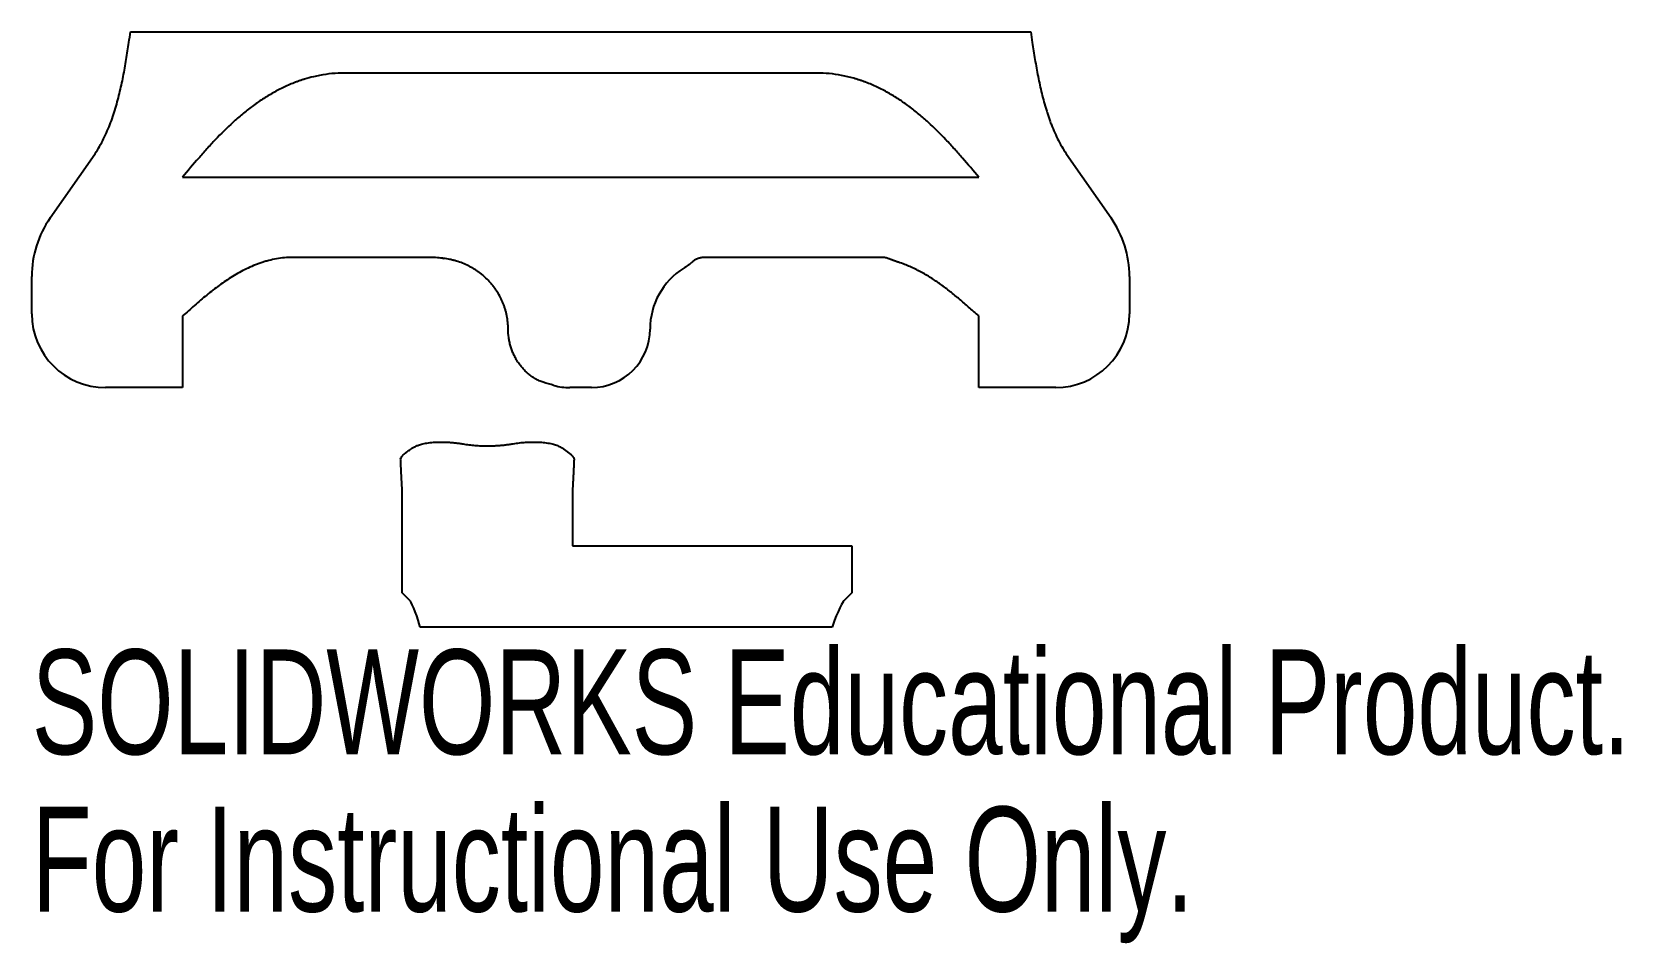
# Model space of a CAD drawing. Header units: millimetres. Extents: x -21 to 52.3, y -35.3 to 6.7.
import ezdxf

# ---------------------------------------------------------------- set-up
doc = ezdxf.new("R2010")
doc.units = ezdxf.units.MM
doc.styles.add('SLDTEXTSTYLE0', font='TXT', dxfattribs={"width": 0.7})

msp = doc.modelspace()

# ---------------------------------------------------------------- linework, layer by layer
at = {"color": 7, "linetype": 'Continuous', "lineweight": 25}
for p, q in [((-16.454, 6.7), (25.054, 6.7)), ((15.188, 4.8), (-6.588, 4.8)), ((-20.15, -1.881), (-18.199, 0.907)), ((26.799, 0.907), (28.75, -1.881)), ((-14.05, 0), (22.65, 0)), ((-2.713, -3.7), (-8.985, -3.7)), ((-2.058, -3.741), (-2.021, -3.745)), ((18.193, -3.7), (10.011, -3.7)), ((-21, -6.3), (-21, -4.576)), ((29.6, -4.576), (29.6, -6.3)), ((-14.05, -6.4), (-14.05, -9.7)), ((22.65, -9.7), (22.65, -6.4)), ((-14.05, -9.7), (-17.6, -9.7)), ((4.8, -9.7), (3.8, -9.7)), ((26.2, -9.7), (22.65, -9.7)), ((-3.931, -19.159), (-3.931, -14.324)), ((3.931, -14.324), (3.931, -17)), ((3.931, -17), (16.8, -17)), ((16.8, -17), (16.8, -19.159)), ((-3.548, -19.542), (-3.931, -19.159)), ((16.8, -19.159), (16.436, -19.523)), ((15.888, -20.75), (-3.097, -20.75))]:
    msp.add_line(p, q, dxfattribs=at)
for centre, radius, start, end in [((-16.3, -4.576), 4.7, 145, 180), ((24.9, -4.576), 4.7, 0, 35), ((10.8, -7), 3.3, 121.92013, 180), ((-17.6, -6.3), 3.4, 180, 270), ((26.2, -6.3), 3.4, 270, 0), ((4.8, -7), 2.7, 270, 0), ((3.8, -7), 2.7, 254.23056, 270)]:
    msp.add_arc(centre, radius, start, end, dxfattribs=at)
for points, degree, knots in [([(-18.199, 0.907), (-18.044, 1.128), (-17.904, 1.358), (-17.653, 1.829), (-17.485, 2.193), (-17.343, 2.568), (-17.253, 2.821), (-17.211, 2.949), (-17.131, 3.206), (-17.093, 3.335), (-17.022, 3.594), (-16.989, 3.723), (-16.894, 4.113), (-16.838, 4.374), (-16.734, 4.897), (-16.687, 5.159), (-16.6, 5.684), (-16.56, 5.947), (-16.498, 6.374), (-16.475, 6.537), (-16.454, 6.7)], 3, [0, 0, 0, 0, 0.000800554, 0.000800554, 0.001601109, 0.002001386, 0.002001386, 0.002401663, 0.002401663, 0.00280194, 0.00280194, 0.003202217, 0.003202217, 0.004002772, 0.004002772, 0.004803326, 0.004803326, 0.005603881, 0.005603881, 0.006099462, 0.006099462, 0.006099462, 0.006099462]), ([(25.054, 6.7), (25.075, 6.537), (25.098, 6.374), (25.159, 5.948), (25.2, 5.685), (25.287, 5.16), (25.334, 4.898), (25.437, 4.376), (25.493, 4.116), (25.588, 3.727), (25.655, 3.469), (25.729, 3.211), (25.789, 3.019), (25.81, 2.955), (25.852, 2.827), (25.874, 2.763), (25.919, 2.636), (25.965, 2.51), (26.063, 2.259), (26.196, 1.952), (26.315, 1.712), (26.504, 1.358), (26.644, 1.128), (26.799, 0.907)], 3, [0.000305881, 0.000305881, 0.000305881, 0.000305881, 0.000802939, 0.000802939, 0.001605878, 0.001605878, 0.002408818, 0.002408818, 0.003211757, 0.003211757, 0.003613227, 0.004014696, 0.004014696, 0.004215431, 0.004215431, 0.004416166, 0.004416166, 0.004616901, 0.004817635, 0.005219105, 0.005620575, 0.005620575, 0.006423514, 0.006423514, 0.006423514, 0.006423514]), ([(-6.588, 4.8), (-6.782, 4.8), (-7.166, 4.781), (-7.639, 4.712), (-8.059, 4.621), (-8.29, 4.557), (-8.474, 4.501), (-8.52, 4.486), (-8.612, 4.455), (-8.657, 4.44), (-8.748, 4.407), (-8.794, 4.391), (-9.019, 4.306), (-9.195, 4.23), (-9.54, 4.068), (-9.879, 3.893), (-10.286, 3.645), (-10.524, 3.484), (-10.682, 3.375), (-10.759, 3.319), (-10.914, 3.204), (-10.991, 3.146), (-11.218, 2.967), (-11.439, 2.783), (-11.939, 2.338), (-12.412, 1.867), (-12.929, 1.305), (-13.182, 1.018), (-13.557, 0.585), (-13.804, 0.293), (-14.05, 0)], 3, [0, 0, 0, 0, 0.000572817, 0.001145633, 0.001432042, 0.001861654, 0.001861654, 0.002004858, 0.002004858, 0.002148062, 0.002148062, 0.002291266, 0.002291266, 0.002864083, 0.002864083, 0.0034369, 0.004009716, 0.004296125, 0.004296125, 0.004582533, 0.004582533, 0.004868941, 0.004868941, 0.005441758, 0.005728166, 0.006873799, 0.007446616, 0.008019432, 0.008019432, 0.009165066, 0.009165066, 0.009165066, 0.009165066]), ([(22.65, 0), (22.404, 0.293), (22.157, 0.585), (21.782, 1.018), (21.529, 1.305), (21.012, 1.867), (20.471, 2.405), (19.966, 2.846), (19.742, 3.027), (19.591, 3.146), (19.514, 3.204), (19.359, 3.319), (19.282, 3.375), (19.124, 3.484), (18.886, 3.645), (18.479, 3.893), (18.14, 4.068), (17.795, 4.23), (17.619, 4.306), (17.394, 4.391), (17.348, 4.407), (17.257, 4.44), (17.212, 4.455), (17.12, 4.486), (17.028, 4.515), (16.844, 4.57), (16.612, 4.631), (16.239, 4.712), (15.766, 4.781), (15.382, 4.8), (15.188, 4.8)], 3, [0, 0, 0, 0, 0.001145633, 0.001145633, 0.00171845, 0.002291266, 0.0034369, 0.004009716, 0.004296125, 0.004296125, 0.004582533, 0.004582533, 0.004868941, 0.004868941, 0.005155349, 0.005728166, 0.006300983, 0.006300983, 0.006873799, 0.006873799, 0.007017003, 0.007017003, 0.007160208, 0.007160208, 0.007303412, 0.007446616, 0.007733024, 0.008019432, 0.008592249, 0.009165066, 0.009165066, 0.009165066, 0.009165066]), ([(-8.985, -3.7), (-9.109, -3.7), (-9.355, -3.712), (-9.718, -3.761), (-9.957, -3.813), (-10.135, -3.859), (-10.194, -3.876), (-10.312, -3.911), (-10.371, -3.93), (-10.488, -3.969), (-10.546, -3.99), (-10.66, -4.033), (-10.831, -4.1), (-11.109, -4.225), (-11.433, -4.392), (-11.643, -4.515), (-11.851, -4.643), (-11.954, -4.709), (-12.157, -4.846), (-12.258, -4.917), (-12.456, -5.061), (-12.652, -5.208), (-13.035, -5.514), (-13.315, -5.752), (-13.684, -6.074), (-13.867, -6.237), (-14.05, -6.4)], 3, [0, 0, 0, 0, 0.000366397, 0.000732795, 0.001099192, 0.001099192, 0.00128239, 0.00128239, 0.001465589, 0.001465589, 0.001648788, 0.001648788, 0.001831986, 0.002198384, 0.002564781, 0.002931178, 0.002931178, 0.003297576, 0.003297576, 0.003663973, 0.003663973, 0.00403037, 0.004396767, 0.005129562, 0.005129562, 0.005862357, 0.005862357, 0.005862357, 0.005862357]), ([(0.959, -7), (0.959, -6.899), (0.949, -6.697), (0.913, -6.45), (0.871, -6.254), (0.845, -6.157), (0.817, -6.061), (0.801, -6.013), (0.768, -5.917), (0.751, -5.869), (0.713, -5.776), (0.674, -5.683), (0.587, -5.503), (0.488, -5.329), (0.404, -5.204), (0.346, -5.122), (0.316, -5.081), (0.27, -5.021), (0.254, -5.001), (0.222, -4.962), (0.206, -4.942), (0.157, -4.885), (0.124, -4.847), (0.021, -4.737), (-0.086, -4.632), (-0.238, -4.501), (-0.356, -4.409), (-0.438, -4.35), (-0.522, -4.293), (-0.564, -4.266), (-0.65, -4.213), (-0.694, -4.187), (-0.781, -4.138), (-0.914, -4.068), (-1.051, -4.006), (-1.237, -3.932), (-1.332, -3.899), (-1.476, -3.856), (-1.525, -3.842), (-1.623, -3.817), (-1.673, -3.806), (-1.821, -3.774), (-1.921, -3.758), (-2.021, -3.745)], 3, [0, 0, 0, 0, 0.000299941, 0.000599882, 0.000749852, 0.000899823, 0.000899823, 0.001049793, 0.001049793, 0.001199764, 0.001199764, 0.001349734, 0.001499705, 0.001799646, 0.001949616, 0.001949616, 0.002099587, 0.002099587, 0.002174572, 0.002174572, 0.002249557, 0.002249557, 0.002399528, 0.002399528, 0.002699469, 0.002849439, 0.00299941, 0.00314938, 0.00314938, 0.003299351, 0.003299351, 0.003449321, 0.003449321, 0.003599292, 0.003899233, 0.003899233, 0.004199174, 0.004199174, 0.004349144, 0.004349144, 0.004499115, 0.004499115, 0.004799056, 0.004799056, 0.004799056, 0.004799056]), ([(10.011, -3.7), (9.986, -3.7), (9.936, -3.702), (9.887, -3.709), (9.838, -3.717), (9.813, -3.723), (9.777, -3.732), (9.753, -3.739), (9.729, -3.747), (9.694, -3.76), (9.648, -3.779), (9.604, -3.802), (9.54, -3.84), (9.499, -3.868), (9.461, -3.901)], 3, [0, 0, 0, 0, 0.0000745792, 0.0001491584, 0.0001491584, 0.0002237376, 0.0002237376, 0.0002610272, 0.0002983168, 0.0002983168, 0.000372896, 0.0004474752, 0.0004474752, 0.0005966336, 0.0005966336, 0.0005966336, 0.0005966336]), ([(22.65, -6.4), (22.633, -6.385), (22.616, -6.369), (22.581, -6.339), (22.564, -6.324), (22.513, -6.278), (22.479, -6.247), (22.376, -6.156), (22.307, -6.095), (22.1, -5.913), (21.961, -5.792), (21.681, -5.555), (21.469, -5.379), (21.252, -5.21), (21.106, -5.098), (21.032, -5.043), (20.883, -4.935), (20.808, -4.882), (20.657, -4.778), (20.58, -4.727), (20.35, -4.578), (20.193, -4.484), (19.873, -4.308), (19.71, -4.226), (19.377, -4.077), (19.206, -4.009), (19.03, -3.95)], 3, [0, 0, 0, 0, 0.000068419, 0.000068419, 0.000136837, 0.000136837, 0.000273675, 0.000273675, 0.00054735, 0.00054735, 0.0010947, 0.0010947, 0.00164205, 0.001915725, 0.001915725, 0.0021894, 0.0021894, 0.002463074, 0.002463074, 0.002736749, 0.002736749, 0.003284099, 0.003284099, 0.003831449, 0.003831449, 0.004378799, 0.004378799, 0.004378799, 0.004378799]), ([(2.568, -9.453), (2.536, -9.443), (2.475, -9.421), (2.385, -9.383), (2.297, -9.34), (2.183, -9.278), (2.101, -9.225), (2.021, -9.169), (1.994, -9.15), (1.942, -9.11), (1.917, -9.089), (1.842, -9.026), (1.746, -8.939), (1.613, -8.797), (1.511, -8.671), (1.454, -8.591), (1.427, -8.551), (1.417, -8.537), (1.399, -8.51), (1.39, -8.496), (1.347, -8.427), (1.281, -8.314), (1.196, -8.14), (1.148, -8.019), (1.115, -7.927), (1.104, -7.897), (1.084, -7.834), (1.075, -7.803), (1.057, -7.74), (1.048, -7.708), (1.033, -7.645), (1.011, -7.55), (0.994, -7.454), (0.968, -7.261), (0.959, -7.131), (0.959, -7)], 3, [0, 0, 0, 0, 0.000097309, 0.000194618, 0.000291926, 0.000389235, 0.000583853, 0.000583853, 0.000681161, 0.000681161, 0.00077847, 0.00077847, 0.000973088, 0.001167705, 0.001362323, 0.001459632, 0.001459632, 0.001508286, 0.001508286, 0.001556941, 0.001556941, 0.001751558, 0.001946176, 0.002140793, 0.002140793, 0.002238102, 0.002238102, 0.002335411, 0.002335411, 0.00243272, 0.00243272, 0.002530028, 0.002724646, 0.002724646, 0.003113881, 0.003113881, 0.003113881, 0.003113881]), ([(-3.476, -12.5), (-3.436, -12.475), (-3.354, -12.422), (-3.209, -12.36), (-3.022, -12.3), (-2.784, -12.251), (-2.541, -12.224), (-2.332, -12.212), (-2.168, -12.208), (-2.001, -12.21), (-1.831, -12.216), (-1.657, -12.228), (-1.481, -12.246), (-1.302, -12.268), (-1.182, -12.288), (-1.122, -12.297)], 3, [0, 0, 0, 0, 0.079244, 0.163043, 0.251635, 0.374168, 0.500286, 0.564204, 0.627615, 0.690564, 0.753096, 0.815258, 0.877097, 0.938662, 1, 1, 1, 1]), ([(-1.122, -12.297), (-1.033, -12.311), (-0.853, -12.339), (-0.574, -12.366), (-0.289, -12.383), (-0.031, -12.388), (0.195, -12.385), (0.387, -12.377), (0.576, -12.365), (0.762, -12.348), (0.944, -12.326), (1.063, -12.307), (1.122, -12.297)], 3, [0, 0, 0, 0, 0.1228, 0.247026, 0.372885, 0.500575, 0.585725, 0.670032, 0.753553, 0.836348, 0.918476, 1, 1, 1, 1]), ([(1.122, -12.297), (1.218, -12.282), (1.411, -12.252), (1.694, -12.224), (1.971, -12.209), (2.238, -12.208), (2.514, -12.22), (2.788, -12.251), (3.001, -12.296), (3.148, -12.34), (3.242, -12.375), (3.328, -12.413), (3.406, -12.454), (3.453, -12.485), (3.476, -12.5)], 3, [0, 0, 0, 0, 0.098403, 0.197456, 0.297355, 0.398295, 0.500462, 0.627384, 0.750616, 0.803862, 0.855376, 0.905202, 0.953391, 1, 1, 1, 1]), ([(-3.996, -13), (-3.987, -12.969), (-3.97, -12.914), (-3.911, -12.838), (-3.846, -12.774), (-3.777, -12.716), (-3.704, -12.66), (-3.628, -12.606), (-3.553, -12.554), (-3.501, -12.517), (-3.476, -12.5)], 3, [0, 0, 0, 0, 0.206291, 0.373042, 0.500245, 0.617858, 0.726616, 0.826539, 0.917655, 1, 1, 1, 1]), ([(-3.931, -14.324), (-3.947, -14.072), (-3.965, -13.697), (-3.97, -13.592), (-3.976, -13.469), (-3.983, -13.315), (-3.996, -13)], 2, [0, 0, 0, 0.5, 0.5, 0.666667, 0.666667, 1, 1, 1]), ([(3.476, -12.5), (3.518, -12.529), (3.609, -12.593), (3.734, -12.682), (3.819, -12.751), (3.873, -12.801), (3.904, -12.833), (3.934, -12.869), (3.962, -12.909), (3.985, -12.953), (3.992, -12.984), (3.996, -13)], 3, [0, 0, 0, 0, 0.141753, 0.307792, 0.49824, 0.557067, 0.625813, 0.704479, 0.793066, 0.891573, 1, 1, 1, 1]), ([(3.996, -13), (3.983, -13.315), (3.976, -13.469), (3.97, -13.593), (3.965, -13.697), (3.947, -14.073), (3.931, -14.324)], 2, [0, 0, 0, 0.333333, 0.333333, 0.5, 0.5, 1, 1, 1])]:
    msp.add_open_spline(points, degree=degree, knots=knots, dxfattribs=at)
for points, degree in [([(-2.058, -3.741), (-2.276, -3.716), (-2.494, -3.7), (-2.713, -3.7)], 3), ([(9.461, -3.901), (9.333, -4.01), (9.198, -4.11), (9.055, -4.199)], 3), ([(18.502, -3.758), (18.452, -3.739), (18.351, -3.71), (18.246, -3.7), (18.193, -3.7)], 3), ([(19.03, -3.95), (18.76, -3.858), (18.502, -3.758)], 2), ([(3.066, -9.598), (2.9, -9.551), (2.732, -9.506), (2.568, -9.453)], 3), ([(-3.097, -20.75), (-3.174, -20.384), (-3.477, -19.616), (-3.548, -19.542)], 3), ([(16.436, -19.523), (16.36, -19.599), (15.989, -20.396), (15.888, -20.75)], 3)]:
    msp.add_open_spline(points, degree=degree, dxfattribs=at)

# ---------------------------------------------------------------- texts
at = {"color": 7, "linetype": 'Continuous', "char_height": 4.83362, "attachment_point": 1, "style": 'SLDTEXTSTYLE0'}
for s, insert in [('SOLIDWORKS Educational Product.', (-21, -21.77)), ('For Instructional Use Only.', (-21, -29.02))]:
    msp.add_mtext(s, dxfattribs=dict(at, insert=insert))

doc.saveas('drawing.dxf')
